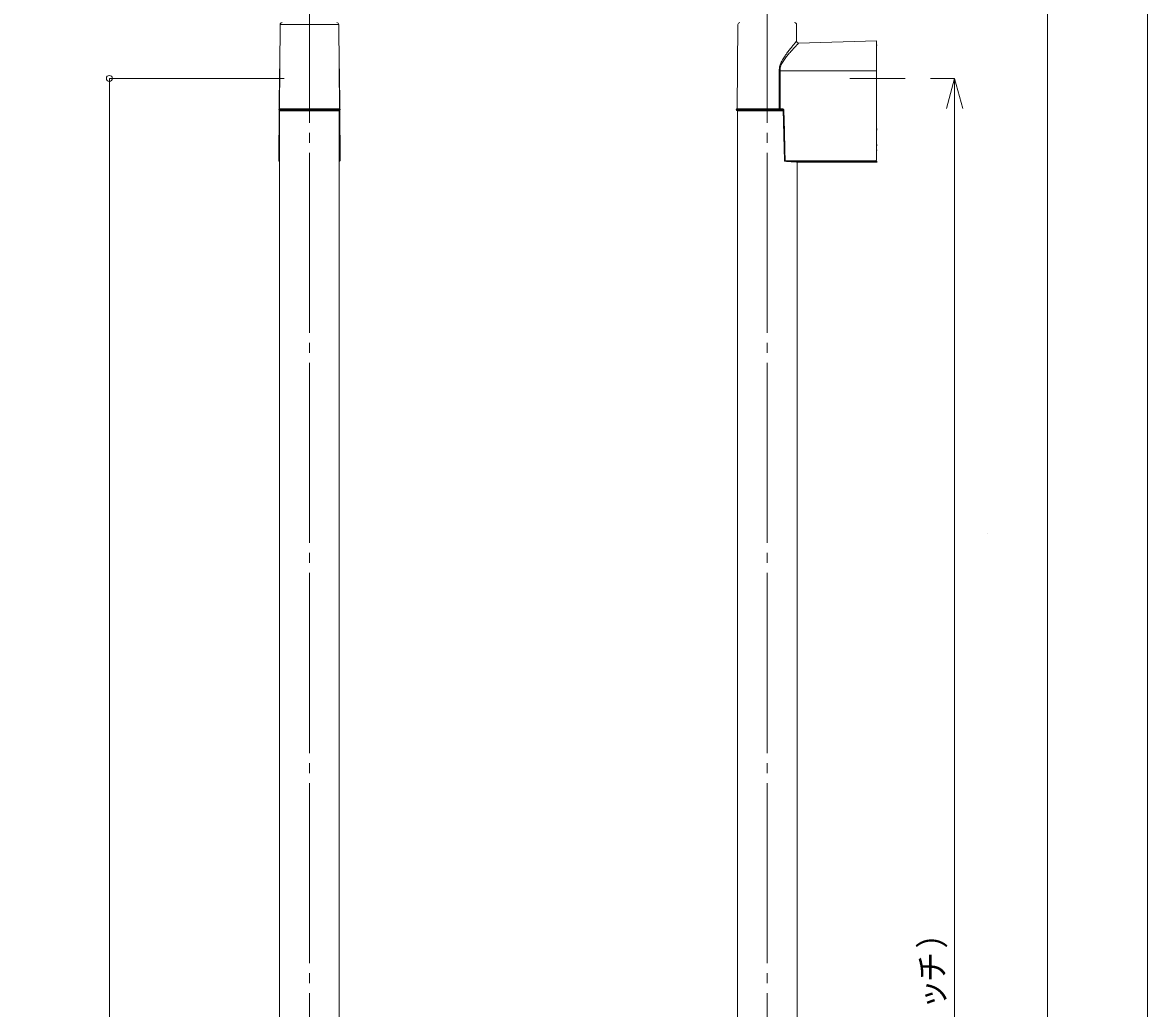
# Model space of a CAD drawing. Units: millimetres on the paper. Extents: x -305 to 305, y -152 to 152.
# Drawn here: x 6.5 to 119, y 0.9 to 99.4 of the extents above; entities that cross this region are included whole.
import ezdxf
from ezdxf.enums import TextEntityAlignment as Align

# ---------------------------------------------------------------- set-up
doc = ezdxf.new("R2010")
doc.units = ezdxf.units.MM
doc.linetypes.add('LONG_CHAIN', pattern=[21, 18, -1, 1, -1])
for name, color, linetype, lineweight in [('0-0_S1', 7, 'Continuous', 9), ('0-2_0', 7, 'Continuous', 9), ('0-3_VIEW0001', 7, 'Continuous', 9), ('0-4_図面枠', 3, 'Continuous', 9), ('0-5_DEFPOINTS', 7, 'Continuous', 9)]:
    doc.layers.add(name, color=color, linetype=linetype, lineweight=lineweight)
doc.styles.add('ＭＳ ゴシック', font='')
doc.styles.get('ＭＳ ゴシック').set_extended_font_data('MS Gothic')

# ---------------------------------------------------------------- blocks, each defined once
blk = doc.blocks.new('_ORIGIN')
at = {"layer": '0-2_0'}
blk.add_line((0, 0), (-1, 0), dxfattribs=at)
blk.add_circle((0, 0), 0.5, dxfattribs=at)
blk = doc.blocks.new('_OPEN30')
at = {"layer": '0-2_0'}
blk.add_line((0, 0), (-1, 0), dxfattribs=at)
blk.add_lwpolyline([(-1, 0.2679), (0, 0), (-1, -0.2679)], dxfattribs=at)

msp = doc.modelspace()

# ---------------------------------------------------------------- linework, layer by layer
at = {"layer": '0-0_S1'}
msp.add_lwpolyline([(103.006, 48.375), (103.006, 48.371), (103.007, 48.371), (103.007, 48.371), (103.008, 48.371), (103.008, 48.372), (103.009, 48.372), (103.009, 48.372), (103.009, 48.372), (103.01, 48.373), (103.01, 48.373), (103.01, 48.374), (103.01, 48.374), (103.01, 48.375), (103.01, 48.375), (103.01, 48.375), (103.01, 48.376), (103.01, 48.376), (103.01, 48.377), (103.009, 48.377), (103.009, 48.378), (103.009, 48.378), (103.008, 48.378), (103.008, 48.378), (103.007, 48.378), (103.007, 48.379), (103.006, 48.379)], close=True, dxfattribs=at)
at = {"layer": '0-3_VIEW0001', "linetype": 'LONG_CHAIN'}
for p, q in [((35.205, 107.42), (35.205, -113.879)), ((80.966, 107.42), (80.966, -115.71)), ((89.211, 93.857), (94.766, 93.857))]:
    msp.add_line(p, q, dxfattribs=at)
at = {"layer": '0-3_VIEW0001'}
for p, q in [((32.278, 99.252), (32.205, 90.833)), ((38.131, 99.252), (32.278, 99.252)), ((38.205, 90.833), (38.131, 99.252)), ((78.04, 99.252), (77.966, 90.833)), ((83.907, 97.582), (83.893, 99.252)), ((91.906, 97.631), (84.107, 97.39)), ((91.906, 97.631), (91.906, 94.633)), ((91.966, 97.193), (91.906, 97.191)), ((32.173, 90.807), (32.207, 94.633)), ((32.207, 94.633), (32.242, 95.092)), ((32.238, 94.633), (32.207, 94.633)), ((38.203, 94.633), (38.236, 90.806)), ((82.247, 94.633), (82.253, 90.833)), ((91.906, 94.633), (82.247, 94.633)), ((91.906, 94.633), (91.906, 85.799)), ((32.665, 93.857), (15.206, 93.857)), ((97.306, 93.857), (99.705, 93.857)), ((15.206, 93.257), (15.206, -105.543)), ((32.13, 85.799), (32.172, 90.661)), ((32.141, 90.733), (38.269, 90.733)), ((38.205, 90.833), (32.205, 90.833)), ((32.225, 90.633), (32.225, -4.082)), ((38.185, 90.633), (32.225, 90.633)), ((38.185, -4.281), (38.185, 90.633)), ((38.238, 90.661), (38.28, 85.799)), ((80.93, 90.733), (77.866, 90.733)), ((82.167, 90.833), (77.966, 90.833)), ((77.986, 90.633), (77.986, -5.241)), ((82.618, 90.633), (77.986, 90.633)), ((82.575, 90.733), (80.93, 90.733)), ((82.486, 90.833), (82.253, 90.833)), ((82.576, 90.736), (82.698, 85.635)), ((99.705, 90.857), (99.705, -103.143)), ((91.966, 88.824), (91.906, 88.823)), ((91.906, 88.783), (91.966, 88.784)), ((91.966, 88.724), (91.906, 88.723)), ((91.906, 87.223), (91.966, 87.223)), ((91.966, 87.163), (91.906, 87.163)), ((91.906, 86.673), (91.966, 86.673)), ((32.191, 85.594), (32.225, 85.592)), ((38.185, 85.592), (38.219, 85.594)), ((82.759, 85.577), (82.756, 85.576)), ((91.846, 85.655), (82.757, 85.637)), ((91.706, 85.594), (82.759, 85.577)), ((90.766, 85.571), (83.1, 85.557)), ((91.706, 85.573), (83.182, 85.558)), ((83.946, -5.241), (83.946, 85.501)), ((84.047, 85.493), (91.966, 85.493)), ((91.966, 85.553), (90.766, 85.553)), ((91.706, 85.573), (91.706, 85.594)), ((91.906, 85.799), (91.906, 85.773))]:
    msp.add_line(p, q, dxfattribs=at)
for points in [[(83.901, 97.581), (83.896, 97.575), (83.884, 97.561), (83.865, 97.538), (83.84, 97.509), (83.811, 97.475), (83.779, 97.436), (83.742, 97.392), (83.701, 97.343), (83.656, 97.289), (83.608, 97.231), (83.557, 97.17), (83.504, 97.105), (83.448, 97.036), (83.39, 96.964), (83.33, 96.889), (83.269, 96.812), (83.206, 96.732), (83.142, 96.649), (83.077, 96.565), (83.011, 96.477), (82.944, 96.388), (82.878, 96.297), (82.811, 96.203), (82.745, 96.107), (82.68, 96.009), (82.616, 95.909), (82.552, 95.807), (82.491, 95.702), (82.431, 95.594), (82.374, 95.484), (82.321, 95.37), (82.273, 95.254), (82.233, 95.134), (82.202, 95.012), (82.182, 94.887), (82.169, 94.76), (82.16, 94.632)], [(82.247, 94.633), (82.257, 94.759), (82.272, 94.883), (82.295, 95.004), (82.331, 95.122), (82.377, 95.236), (82.431, 95.347), (82.491, 95.454), (82.554, 95.558), (82.619, 95.659), (82.686, 95.757), (82.754, 95.852), (82.823, 95.945), (82.893, 96.035), (82.964, 96.124), (83.035, 96.21), (83.105, 96.294), (83.176, 96.377), (83.245, 96.457), (83.314, 96.535), (83.381, 96.61), (83.448, 96.684), (83.512, 96.754), (83.575, 96.823), (83.636, 96.888), (83.694, 96.951), (83.75, 97.01), (83.803, 97.067), (83.853, 97.119), (83.899, 97.168), (83.942, 97.212), (83.98, 97.252), (84.014, 97.288), (84.044, 97.319), (84.07, 97.345), (84.09, 97.366), (84.102, 97.379), (84.107, 97.384)], [(83.908, 97.582), (83.908, 97.57), (83.909, 97.558), (83.911, 97.547), (83.914, 97.535), (83.918, 97.524), (83.923, 97.513), (83.928, 97.502), (83.933, 97.492), (83.939, 97.482), (83.946, 97.472), (83.953, 97.463), (83.961, 97.454), (83.969, 97.446), (83.978, 97.438), (83.987, 97.431), (83.996, 97.424), (84.006, 97.417), (84.017, 97.412), (84.027, 97.406), (84.038, 97.402), (84.05, 97.398), (84.061, 97.395), (84.072, 97.393), (84.084, 97.392), (84.096, 97.392), (84.108, 97.392)], [(38.168, 95.092), (38.203, 94.633), (38.172, 94.633)], [(82.247, 94.633), (82.242, 94.633), (82.236, 94.633), (82.231, 94.633), (82.226, 94.633), (82.221, 94.633), (82.215, 94.633), (82.21, 94.633), (82.205, 94.633), (82.2, 94.633), (82.195, 94.633), (82.19, 94.633), (82.185, 94.633), (82.18, 94.633), (82.175, 94.633), (82.17, 94.633), (82.165, 94.632), (82.16, 94.632)], [(82.16, 94.632), (82.164, 92.833), (82.166, 91.233), (82.167, 90.833)], [(32.241, 90.833), (32.251, 90.833), (32.265, 90.833), (32.286, 90.833), (32.316, 90.833), (32.358, 90.833), (32.409, 90.833), (32.469, 90.833), (32.537, 90.833), (32.613, 90.833), (32.697, 90.833), (32.789, 90.833), (32.888, 90.833), (32.995, 90.833), (33.109, 90.833), (33.23, 90.833), (33.357, 90.833), (33.49, 90.833), (33.629, 90.833), (33.772, 90.833), (33.92, 90.833), (34.072, 90.833), (34.227, 90.833), (34.385, 90.833), (34.546, 90.833), (34.709, 90.833), (34.873, 90.833), (35.039, 90.833), (35.205, 90.833), (35.371, 90.833), (35.537, 90.833), (35.701, 90.833), (35.864, 90.833), (36.025, 90.833), (36.183, 90.833), (36.338, 90.833), (36.49, 90.833), (36.638, 90.833), (36.781, 90.833), (36.919, 90.833)], [(32.241, 90.633), (32.251, 90.633), (32.265, 90.633), (32.286, 90.633), (32.316, 90.633), (32.357, 90.633), (32.409, 90.633), (32.469, 90.633), (32.537, 90.633), (32.613, 90.633), (32.697, 90.633), (32.789, 90.633), (32.888, 90.633), (32.995, 90.633), (33.109, 90.633), (33.23, 90.633), (33.357, 90.633), (33.49, 90.633), (33.629, 90.633), (33.772, 90.633), (33.92, 90.633), (34.072, 90.633), (34.227, 90.633), (34.385, 90.633), (34.546, 90.633), (34.709, 90.633), (34.873, 90.633), (35.039, 90.633), (35.205, 90.633), (35.371, 90.633), (35.537, 90.633), (35.701, 90.633), (35.864, 90.633), (36.025, 90.633), (36.183, 90.633), (36.338, 90.633), (36.49, 90.633), (36.638, 90.633), (36.781, 90.633), (36.919, 90.633)], [(36.919, 90.833), (37.053, 90.833), (37.18, 90.833), (37.301, 90.833), (37.415, 90.833), (37.522, 90.833), (37.621, 90.833), (37.713, 90.833), (37.797, 90.833), (37.872, 90.833), (37.941, 90.833), (38.001, 90.833), (38.052, 90.833), (38.094, 90.833), (38.124, 90.833), (38.145, 90.833), (38.158, 90.833), (38.169, 90.833)], [(36.919, 90.633), (37.053, 90.633), (37.18, 90.633), (37.301, 90.633), (37.415, 90.633), (37.522, 90.633), (37.621, 90.633), (37.713, 90.633), (37.797, 90.633), (37.873, 90.633), (37.941, 90.633), (38.001, 90.633), (38.052, 90.633), (38.094, 90.633), (38.124, 90.633), (38.145, 90.633), (38.158, 90.633), (38.169, 90.633)], [(38.169, 90.833), (38.177, 90.832), (38.185, 90.831), (38.192, 90.83), (38.2, 90.828), (38.207, 90.826), (38.214, 90.823), (38.221, 90.819), (38.228, 90.814), (38.234, 90.809), (38.24, 90.804), (38.245, 90.798), (38.25, 90.792), (38.254, 90.786), (38.258, 90.779), (38.261, 90.772), (38.264, 90.764), (38.266, 90.757), (38.267, 90.749), (38.268, 90.741), (38.269, 90.733)], [(77.966, 90.833), (77.975, 90.833), (77.987, 90.833), (78.002, 90.833), (78.025, 90.833), (78.056, 90.833), (78.095, 90.833), (78.141, 90.833), (78.195, 90.833), (78.254, 90.833), (78.319, 90.833), (78.39, 90.833), (78.467, 90.833), (78.55, 90.833), (78.639, 90.833), (78.734, 90.833), (78.834, 90.833), (78.94, 90.833), (79.05, 90.833), (79.165, 90.833), (79.284, 90.833), (79.407, 90.833), (79.534, 90.833), (79.664, 90.833), (79.797, 90.833), (79.933, 90.833), (80.071, 90.833), (80.211, 90.833), (80.352, 90.833), (80.496, 90.833), (80.64, 90.833), (80.785, 90.833), (80.93, 90.833)], [(77.966, 90.633), (77.975, 90.633), (77.987, 90.633), (78.002, 90.633), (78.025, 90.633), (78.056, 90.633), (78.095, 90.633), (78.141, 90.633), (78.195, 90.633), (78.254, 90.633), (78.319, 90.633), (78.39, 90.633), (78.467, 90.633), (78.55, 90.633), (78.64, 90.633), (78.734, 90.633), (78.834, 90.633), (78.94, 90.633), (79.05, 90.633), (79.165, 90.633), (79.284, 90.633), (79.407, 90.633), (79.534, 90.633), (79.664, 90.633), (79.797, 90.633), (79.933, 90.633), (80.071, 90.633), (80.211, 90.633), (80.352, 90.633), (80.496, 90.633), (80.64, 90.633), (80.785, 90.633), (80.93, 90.633)], [(80.93, 90.833), (81.002, 90.833), (81.075, 90.833), (81.147, 90.833), (81.219, 90.833), (81.291, 90.833), (81.363, 90.833), (81.434, 90.833), (81.506, 90.833), (81.577, 90.833), (81.648, 90.833), (81.718, 90.833), (81.787, 90.833), (81.856, 90.833), (81.923, 90.833), (81.99, 90.833), (82.055, 90.833), (82.121, 90.833)], [(80.93, 90.633), (81.018, 90.633), (81.106, 90.633), (81.193, 90.633), (81.281, 90.633), (81.367, 90.633), (81.454, 90.633), (81.54, 90.633), (81.625, 90.633), (81.71, 90.633), (81.794, 90.633), (81.878, 90.633), (81.961, 90.633), (82.043, 90.633), (82.125, 90.633), (82.206, 90.633), (82.284, 90.633), (82.361, 90.633), (82.435, 90.633), (82.507, 90.633), (82.578, 90.633)], [(82.167, 90.833), (82.173, 90.833), (82.179, 90.833), (82.185, 90.833), (82.191, 90.833), (82.197, 90.833), (82.203, 90.833), (82.209, 90.833), (82.215, 90.833), (82.222, 90.833), (82.228, 90.833), (82.234, 90.833), (82.241, 90.833), (82.247, 90.833), (82.253, 90.833)], [(82.231, 90.833), (82.249, 90.833), (82.268, 90.833), (82.287, 90.833), (82.305, 90.833), (82.323, 90.833), (82.341, 90.833), (82.359, 90.833), (82.377, 90.833), (82.394, 90.833), (82.41, 90.833), (82.427, 90.833), (82.443, 90.833), (82.46, 90.833), (82.476, 90.833)], [(82.757, 85.637), (82.748, 86.001), (82.74, 86.365), (82.731, 86.729), (82.722, 87.093), (82.714, 87.457), (82.705, 87.821), (82.696, 88.185), (82.687, 88.549), (82.679, 88.913), (82.67, 89.277), (82.661, 89.641), (82.652, 90.005), (82.643, 90.368), (82.634, 90.732), (82.629, 90.739), (82.624, 90.745), (82.619, 90.752), (82.614, 90.758), (82.609, 90.764), (82.604, 90.77), (82.598, 90.776), (82.593, 90.782), (82.587, 90.788), (82.581, 90.793), (82.575, 90.798), (82.568, 90.804), (82.562, 90.808), (82.555, 90.813), (82.548, 90.817), (82.541, 90.821), (82.533, 90.824), (82.526, 90.826), (82.518, 90.829), (82.51, 90.83), (82.502, 90.831), (82.494, 90.832), (82.486, 90.833)], [(82.578, 90.735), (82.579, 90.735), (82.581, 90.735), (82.582, 90.735), (82.584, 90.735), (82.587, 90.735), (82.589, 90.735), (82.592, 90.734), (82.594, 90.734), (82.597, 90.734), (82.601, 90.734), (82.604, 90.734), (82.607, 90.734), (82.611, 90.733), (82.615, 90.733), (82.619, 90.733), (82.622, 90.733), (82.626, 90.733), (82.63, 90.733), (82.634, 90.732)], [(32.13, 85.655), (32.13, 85.662), (32.13, 85.67), (32.13, 85.677), (32.13, 85.684), (32.13, 85.692), (32.13, 85.7), (32.13, 85.708), (32.129, 85.716), (32.129, 85.725), (32.129, 85.734), (32.129, 85.743), (32.129, 85.752), (32.129, 85.761), (32.129, 85.771), (32.13, 85.78), (32.13, 85.789), (32.13, 85.799)], [(32.191, 85.594), (32.186, 85.595), (32.182, 85.595), (32.178, 85.596), (32.174, 85.598), (32.17, 85.599), (32.166, 85.601), (32.162, 85.603), (32.159, 85.605), (32.155, 85.608), (32.151, 85.61), (32.148, 85.614), (32.145, 85.617), (32.142, 85.621), (32.139, 85.625), (32.137, 85.629), (32.135, 85.634), (32.133, 85.639), (32.132, 85.644), (32.131, 85.649), (32.13, 85.655)], [(38.28, 85.655), (38.279, 85.649), (38.278, 85.644), (38.277, 85.639), (38.275, 85.634), (38.273, 85.629), (38.271, 85.625), (38.268, 85.621), (38.265, 85.617), (38.262, 85.614), (38.258, 85.61), (38.255, 85.608), (38.251, 85.605), (38.248, 85.603), (38.244, 85.601), (38.24, 85.599), (38.236, 85.598), (38.232, 85.596), (38.228, 85.595), (38.223, 85.595), (38.219, 85.594)], [(38.28, 85.799), (38.28, 85.789), (38.28, 85.78), (38.28, 85.771), (38.28, 85.761), (38.28, 85.752), (38.28, 85.743), (38.28, 85.734), (38.28, 85.725), (38.28, 85.716), (38.28, 85.708), (38.28, 85.7), (38.28, 85.692), (38.28, 85.684), (38.28, 85.677), (38.28, 85.67), (38.28, 85.662), (38.28, 85.655)], [(83.182, 85.558), (83.153, 85.559), (83.124, 85.56), (83.095, 85.562), (83.065, 85.563), (83.036, 85.565), (83.006, 85.566), (82.976, 85.567), (82.946, 85.569), (82.916, 85.57), (82.885, 85.571), (82.854, 85.573), (82.822, 85.574), (82.791, 85.575), (82.759, 85.577)], [(84.047, 85.494), (84.043, 85.494), (84.038, 85.494), (84.031, 85.495), (84.019, 85.496), (84.003, 85.497), (83.982, 85.498), (83.956, 85.5), (83.926, 85.502), (83.892, 85.504), (83.855, 85.507), (83.814, 85.509), (83.769, 85.512), (83.722, 85.515), (83.671, 85.518), (83.616, 85.522), (83.558, 85.525), (83.497, 85.529), (83.431, 85.533), (83.362, 85.536), (83.29, 85.54), (83.215, 85.544), (83.138, 85.548), (83.061, 85.552)], [(91.706, 85.573), (91.72, 85.574), (91.734, 85.576), (91.747, 85.578), (91.76, 85.581), (91.773, 85.584), (91.786, 85.589), (91.798, 85.595), (91.81, 85.602), (91.822, 85.609), (91.833, 85.618), (91.843, 85.627), (91.852, 85.637), (91.861, 85.647), (91.87, 85.658), (91.877, 85.669), (91.884, 85.681), (91.89, 85.693), (91.895, 85.706), (91.899, 85.719), (91.902, 85.733), (91.904, 85.746), (91.905, 85.76), (91.906, 85.773)], [(91.846, 85.655), (91.839, 85.649), (91.833, 85.644), (91.827, 85.639), (91.82, 85.634), (91.813, 85.629), (91.807, 85.625), (91.8, 85.621), (91.793, 85.617), (91.786, 85.614), (91.779, 85.61), (91.771, 85.608), (91.764, 85.605), (91.757, 85.603), (91.75, 85.601), (91.743, 85.599), (91.735, 85.598), (91.728, 85.596), (91.721, 85.595), (91.714, 85.595), (91.706, 85.594)], [(91.906, 85.799), (91.906, 85.789), (91.905, 85.78), (91.904, 85.771), (91.903, 85.761), (91.901, 85.752), (91.899, 85.743), (91.896, 85.734), (91.893, 85.725), (91.889, 85.716), (91.884, 85.708), (91.88, 85.7), (91.875, 85.692), (91.869, 85.684), (91.864, 85.677), (91.858, 85.67), (91.852, 85.662), (91.846, 85.655)]]:
    msp.add_lwpolyline(points, dxfattribs=at)
for centre, radius, start, end in [((32.478, 99.25), 0.2, 93.48529, 179.5), ((37.931, 99.25), 0.2, 0.5, 86.51471), ((78.24, 99.25), 0.2, 93.48529, 179.5), ((83.693, 99.25), 0.2, 0.5, 86.51471), ((32.241, 90.733), 0.1, 90, 180), ((32.241, 90.733), 0.1, 180, 270), ((38.169, 90.733), 0.1, 270, 0), ((77.966, 90.733), 0.1, 90, 180), ((77.966, 90.733), 0.1, 180, 270), ((82.476, 90.733), 0.1, 1.40558, 89.99999), ((35.145, 130.544), 44.99, 266.15785, 266.27866), ((35.265, 130.544), 44.99, 273.72134, 273.84215), ((82.773, 84.297), 1.34, 90.67715, 93.16381), ((82.759, 85.636), 0.06, 181.36123, 267.71758), ((83.32, 85.624), 0.563, 178.6828, 184.83701)]:
    msp.add_arc(centre, radius, start, end, dxfattribs=at)
at = {"layer": '0-4_図面枠'}
msp.add_lwpolyline([(-291.017, -138.498), (108.983, -138.498), (108.983, 138.502), (-291.017, 138.502)], close=True, dxfattribs=at)
at = {"layer": '0-5_DEFPOINTS'}
msp.add_line((118.983, -148.498), (118.983, 148.502), dxfattribs=at)

# ---------------------------------------------------------------- block references
at = {"layer": '0-3_VIEW0001', "rotation": 90}
for name, p, xscale, yscale in [('_ORIGIN', (15.206, 93.857), 0.6, 0.6), ('_OPEN30', (99.705, 93.857), 3, 3)]:
    msp.add_blockref(name, p, dxfattribs=dict(at, xscale=xscale, yscale=yscale))

# ---------------------------------------------------------------- texts
at = {"layer": '0-3_VIEW0001', "style": 'ＭＳ ゴシック', "width": 0.9}
for s, p in [('）', (99.389, 6.878)), ('チ', (99.389, 3.517)), ('ッ', (99.389, 0.805))]:
    msp.add_text(s, height=2.441, rotation=90, dxfattribs=at).set_placement(p, align=Align.BOTTOM_LEFT)

doc.saveas('drawing.dxf')
